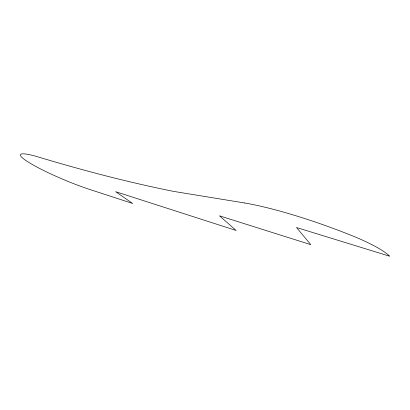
<?xml version="1.0" encoding="UTF-8"?>
<svg xmlns="http://www.w3.org/2000/svg" width="410" height="410" viewBox="0 0 410 410"><rect width="100%" height="100%" fill="white"/><g stroke="black" fill="none" stroke-linecap="round" stroke-linejoin="round"><path stroke-width="0.61" d="M244.534 202.965L173.348 191.352C127.136 182.045 81.498 170.042 36.377 156.41A50.553 6.34 22.7 0 0 29.259 162.683A50.553 6.34 22.7 0 0 90.923 189.85L132.686 203.478L115.64 191.68L236.129 230.476L219.463 215.809L310.795 244.657L296.502 227.519L389.5 256.168A61.567 10.419 19.5 0 0 356.285 237.421A114.221 18.168 19.8 0 0 244.534 202.965"/></g></svg>
